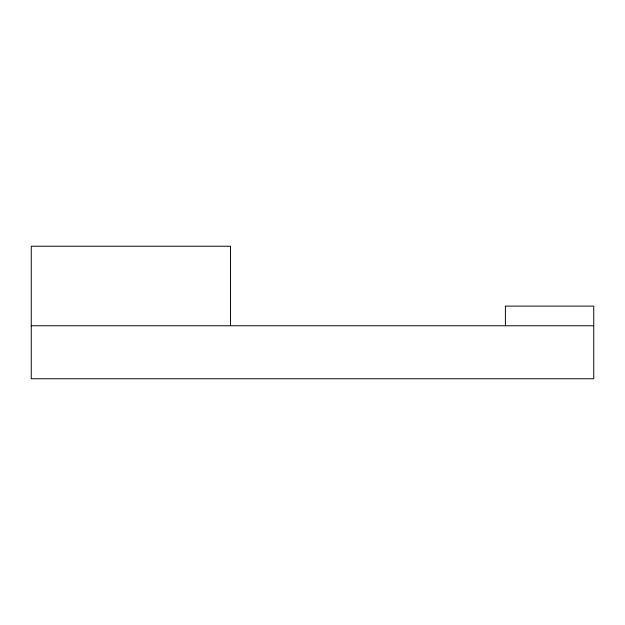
<?xml version="1.0" encoding="UTF-8"?>
<svg xmlns="http://www.w3.org/2000/svg" width="625" height="625" viewBox="0 0 625 625"><rect width="100%" height="100%" fill="white"/><g stroke="black" fill="none" stroke-linecap="round" stroke-linejoin="round"><path stroke-width="0.94" d="M31.25 325.75L593.75 325.75M505.398 325.75L505.398 306.117L593.75 306.117L593.75 378.766L31.25 378.766L31.25 246.234L230.531 246.234L230.531 325.75"/></g></svg>
